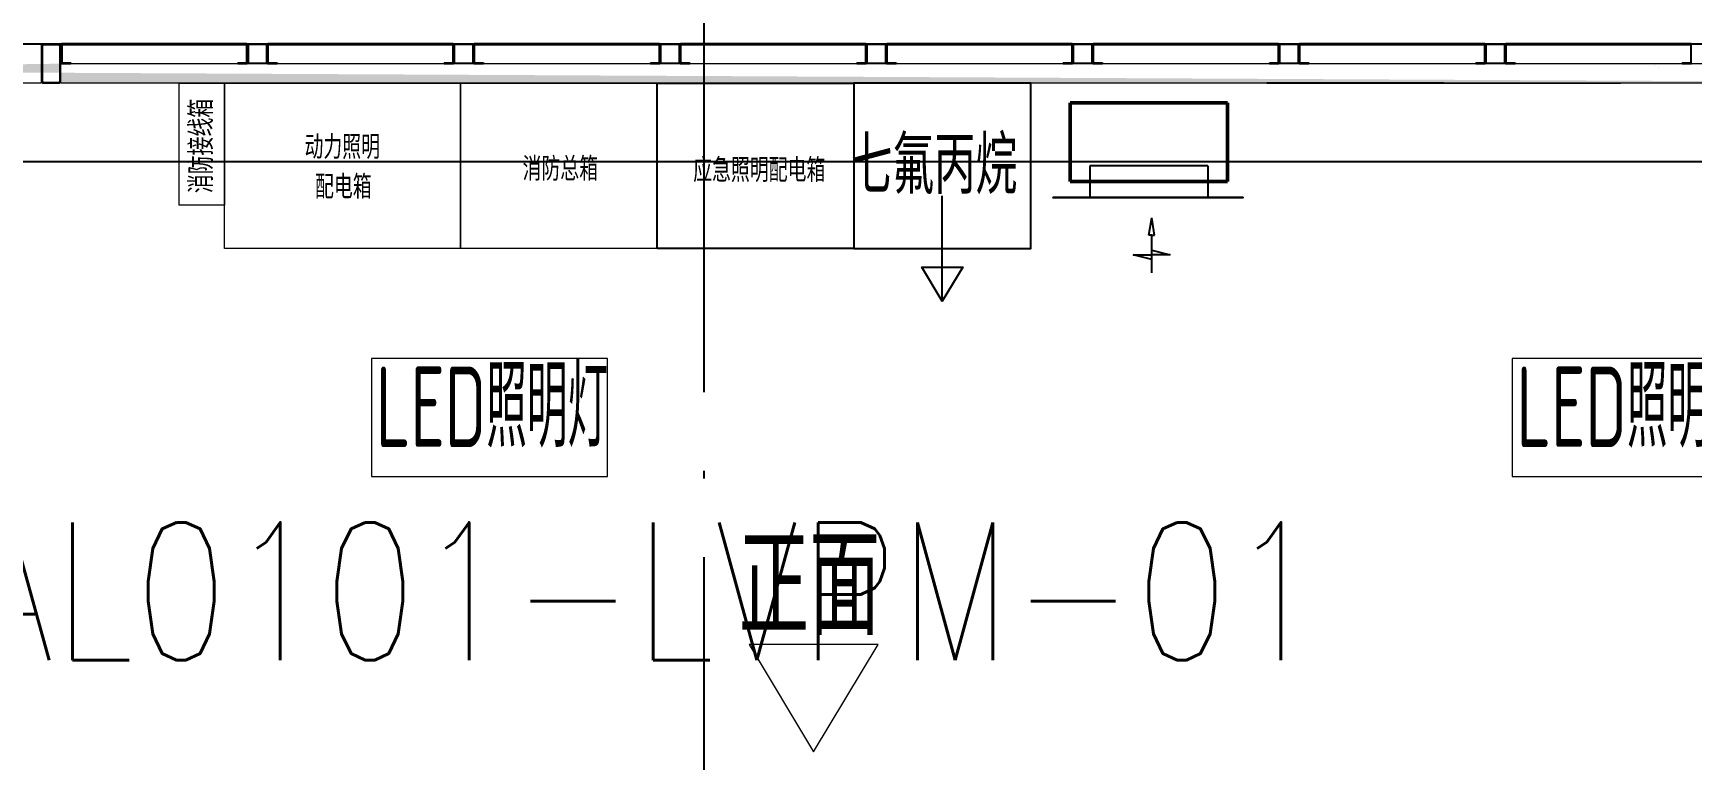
# Model space of a CAD drawing. Extents: x 758840 to 1108724, y -102573 to 143521.
# Drawn here: x 798828 to 803045, y 71863 to 73710 of the extents above; entities that cross this region are included whole.
import ezdxf
from ezdxf.enums import TextEntityAlignment as Align
from ezdxf.xclip import XClip

# ---------------------------------------------------------------- set-up
doc = ezdxf.new("R2010")
doc.units = 0
doc.header["$LTSCALE"] = 1000
doc.header["$MEASUREMENT"] = 0
doc.linetypes.add('DOTE', pattern=[2.42, 2, -0.2, 0.02, -0.2])
for name, color, linetype in [('01-房间正式编号', 1, 'Continuous'), ('02电气-设备', 255, 'Continuous'), ('02电气-设备基础', 252, 'Continuous'), ('ACS_PFG_FK', 30, 'Continuous'), ('DOTE', 8, 'DOTE'), ('hdt-101供电设计', 6, 'Continuous'), ('PUB_TEXT', 7, 'Continuous'), ('消防布置', 8, 'Continuous'), ('钢盖板', 6, 'Continuous')]:
    doc.layers.add(name, color=color, linetype=linetype)
for name, color, linetype, lineweight in [('ACS_KT_LH', 51, 'ACS-LH', 60), ('ACS_PFG_F2', 31, 'Continuous', 50), ('细实线', 3, 'Continuous', 5)]:
    doc.layers.add(name, color=color, linetype=linetype, lineweight=lineweight)
doc.styles.add('_TEL_DIM', font='SIMPLEX', dxfattribs={"width": 0.8, "height": 3.5, "bigfont": 'HZTXT'})
doc.styles.add('Huarun_ziti', font='gbenor.shx', dxfattribs={"width": 0.7, "bigfont": 'gbcbig.shx'})
doc.styles.get("Standard").update_dxf_attribs({"font": 'gbenor.shx', "bigfont": 'gbcbig.shx'})
doc.styles.add('宋体', font='', dxfattribs={"width": 0.7})
doc.styles.add('平面图B$0$HZ', font='romans.shx', dxfattribs={"width": 0.8, "bigfont": 'gbcbig.shx'})
doc.styles.get('宋体').set_extended_font_data('SimSun')
doc.linetypes.add('ACS-LH', pattern='A,1,-0.25,1,-0.25,1,-0.25,1,-0.4,["LH",宋体,S=0.25,R=0,X=-0.2,Y=-0.1],-0.4', length=5.55)

# ---------------------------------------------------------------- blocks, each defined once
blk = doc.blocks.new('BD4-PAL0101-LVPM-01')
at = {"ltscale": 5}
h = blk.add_hatch(dxfattribs=at)
h.set_pattern_fill('隔热材料01', color=8, scale=80, angle=45)
h.set_pattern_definition([(315, (1.005, 48.483), (28.28427125, 28.28427125), [4.0142, -35.9858]), (315, (-20.185, 27.293), (28.28427125, 28.28427125), [4.0142, -35.9858]), (135, (13.44, 22.53), (-28.28427125, -28.28427125), [4.0142, -35.9858]), (135, (5.767, 14.858), (-28.28427125, -28.28427125), [4.0142, -35.9858]), (225, (28.298, 28.298), (28.28427125, -28.28427125), [40.0194, 0.0194]), (180, (18.983, 21.822), (-28.2842, 28.2842), [3.4144, -53.1542]), (161.56505, (43.853, 50.106), (-28.284169758, 28.28429741), [2.244, -87.1988]), (161.56505, (15.569, 21.822), (-28.284169758, 28.28429741), [2.244, -87.1988]), (198.43495, (51.525, 51.525), (-28.28429741, 28.28416976), [4.488, -84.9548]), (198.43495, (23.24, 23.24), (-28.28429741, 28.28416976), [4.488, -84.9548]), (108.43495, (38.886, 53.654), (-28.28429741, 28.284169758), [21.3712, -68.0716]), (108.43495, (10.602, 25.37), (-28.28429741, 28.284169758), [21.3712, -68.0716]), (161.56505, (29.29, 76.767), (-28.284169758, 28.28429741), [2.244, -87.1988]), (161.56505, (1.005, 48.483), (-28.284169758, 28.28429741), [2.244, -87.1988]), (180, (-1.124, 49.192), (-28.2842, 28.2842), [3.4144, -53.1542]), (198.43495, (23.746, 77.476), (-28.28429741, 28.28416976), [4.488, -84.9548]), (198.43495, (-4.538, 49.192), (-28.28429741, 28.28416976), [4.488, -84.9548]), (90, (-20.894, 29.422), (-28.2842, 28.2842), [3.4144, -53.1542]), (108.43495, (8.1, 55.577), (-28.28429741, 28.284169758), [2.244, -87.1988]), (108.43495, (-20.185, 27.293), (-28.28429741, 28.284169758), [2.244, -87.1988]), (71.56505, (7.39, 61.12), (-28.28416976, 28.28429741), [4.488, -84.9548]), (71.56505, (-20.894, 32.836), (-28.28416976, 28.28429741), [4.488, -84.9548]), (161.56505, (31.212, 45.98), (-28.284169758, 28.28429741), [21.3712, -68.0716]), (161.56505, (2.928, 17.696), (-28.284169758, 28.28429741), [21.3712, -68.0716]), (90, (6.476, 9.315), (-28.2842, 28.2842), [3.4144, -53.1542]), (108.43495, (34.76, 41.013), (-28.28429741, 28.284169758), [2.244, -87.1988]), (108.43495, (6.476, 12.729), (-28.28429741, 28.284169758), [2.244, -87.1988]), (71.56505, (33.34, 33.34), (-28.28416976, 28.28429741), [4.488, -84.9548]), (71.56505, (5.057, 5.057), (-28.28416976, 28.28429741), [4.488, -84.9548])])
edge = h.paths.add_edge_path()
edge.add_line((8308313.1, -4135711.1), (8308313.1, -4135761.1))
edge.add_line((8308323.1, -4135761.1), (8308323.1, -4135711.1))
edge.add_line((8308543.1, -4135711.1), (8309359, -4135711.1))
edge.add_line((8309359, -4135761.1), (8308543.1, -4135761.1))
edge.add_line((8309459, -4135711.1), (8311223.1, -4135711.1))
edge.add_line((8311223.1, -4135761.1), (8309459, -4135761.1))
edge.add_line((8312873.1, -4135711.1), (8318069.1, -4135711.1))
edge.add_line((8318069.1, -4135761.1), (8312873.1, -4135761.1))
edge.add_line((8318169.1, -4135711.1), (8321719.1, -4135711.1))
edge.add_line((8321719.1, -4135761.1), (8318169.1, -4135761.1))
edge = h.paths.add_edge_path()
edge.add_line((8318069.1, -4135711.1), (8318069.1, -4135761.1))
edge.add_line((8318169.1, -4135761.1), (8318169.1, -4135711.1))
edge.add_line((8312873.1, -4135761.1), (8312873.1, -4135711.1))
edge.add_line((8311223.1, -4135711.1), (8311223.1, -4135761.1))
edge.add_line((8308543.1, -4135761.1), (8308543.1, -4135711.1))
edge.add_line((8321719.1, -4135711.1), (8321719.1, -4135761.1))
at = {"lineweight": 15}
for p, q in [((8311273.1, -4135661.1), (8312823.1, -4135661.1)), ((8312823.1, -4135661.1), (8312823.1, -4135761.1)), ((8312873.1, -4135711.1), (8318069.1, -4135711.1)), ((8312873.1, -4135761.1), (8312873.1, -4135711.1)), ((8312823.1, -4135761.1), (8311273.1, -4135761.1)), ((8318069.1, -4135761.1), (8312873.1, -4135761.1)), ((8313173.9, -4136071.1), (8313173.9, -4135761.1)), ((8313173.9, -4135761.1), (8313288.9, -4135761.1)), ((8313288.9, -4135761.1), (8313288.9, -4136071.1)), ((8313888.9, -4135761.1), (8314388.9, -4135761.1)), ((8313888.9, -4136181.1), (8313888.9, -4135761.1)), ((8314388.9, -4135761.1), (8314388.9, -4136181.1)), ((8313288.9, -4136071.1), (8313173.9, -4136071.1)), ((8314388.9, -4136181.1), (8313888.9, -4136181.1))]:
    blk.add_line(p, q, dxfattribs=at)
at = {"linetype": 'Continuous', "lineweight": 25}
for p, q in [((8312873.1, -4135663.3), (8312873.1, -4135708.9)), ((8312875.1, -4135663.3), (8312875.1, -4135708.9)), ((8313345.5, -4135661.1), (8312875.3, -4135661.1)), ((8313345.5, -4135663.1), (8312875.3, -4135663.1)), ((8313345.7, -4135708.9), (8313345.7, -4135663.3)), ((8313347.7, -4135663.3), (8313347.7, -4135708.9)), ((8313347.7, -4135708.9), (8313347.7, -4135663.3)), ((8313397.7, -4135663.3), (8313397.7, -4135708.9)), ((8313399.7, -4135663.3), (8313399.7, -4135708.9)), ((8313870.1, -4135661.1), (8313399.9, -4135661.1)), ((8313870.1, -4135663.1), (8313399.9, -4135663.1)), ((8313870.3, -4135708.9), (8313870.3, -4135663.3)), ((8313872.3, -4135663.3), (8313872.3, -4135708.9)), ((8313872.3, -4135708.9), (8313872.3, -4135663.3)), ((8313922.3, -4135663.3), (8313922.3, -4135708.9)), ((8313924.3, -4135663.3), (8313924.3, -4135708.9)), ((8314394.7, -4135661.1), (8313924.5, -4135661.1)), ((8314394.7, -4135663.1), (8313924.5, -4135663.1)), ((8314394.9, -4135708.9), (8314394.9, -4135663.3)), ((8314396.9, -4135663.3), (8314396.9, -4135708.9)), ((8314396.9, -4135708.9), (8314396.9, -4135663.3)), ((8314446.9, -4135663.3), (8314446.9, -4135708.9)), ((8314448.9, -4135663.3), (8314448.9, -4135708.9)), ((8314919.3, -4135661.1), (8314449.1, -4135661.1)), ((8314919.3, -4135663.1), (8314449.1, -4135663.1)), ((8314919.5, -4135708.9), (8314919.5, -4135663.3)), ((8314921.5, -4135663.3), (8314921.5, -4135708.9)), ((8314921.5, -4135708.9), (8314921.5, -4135663.3)), ((8314971.5, -4135663.3), (8314971.5, -4135708.9)), ((8314973.5, -4135663.3), (8314973.5, -4135708.9)), ((8315443.9, -4135661.1), (8314973.7, -4135661.1)), ((8315443.9, -4135663.1), (8314973.7, -4135663.1)), ((8315444.1, -4135708.9), (8315444.1, -4135663.3)), ((8315446.1, -4135663.3), (8315446.1, -4135708.9)), ((8315446.1, -4135708.9), (8315446.1, -4135663.3)), ((8315496.1, -4135663.3), (8315496.1, -4135708.9)), ((8315498.1, -4135663.3), (8315498.1, -4135708.9)), ((8315968.5, -4135661.1), (8315498.3, -4135661.1)), ((8315968.5, -4135663.1), (8315498.3, -4135663.1)), ((8315968.7, -4135708.9), (8315968.7, -4135663.3)), ((8315970.7, -4135663.3), (8315970.7, -4135708.9)), ((8315970.7, -4135708.9), (8315970.7, -4135663.3)), ((8316020.7, -4135663.3), (8316020.7, -4135708.9)), ((8316022.7, -4135663.3), (8316022.7, -4135708.9)), ((8316493.1, -4135661.1), (8316022.9, -4135661.1)), ((8316493.1, -4135663.1), (8316022.9, -4135663.1)), ((8316493.3, -4135708.9), (8316493.3, -4135663.3)), ((8316495.3, -4135663.3), (8316495.3, -4135708.9)), ((8316495.3, -4135708.9), (8316495.3, -4135663.3)), ((8316545.3, -4135663.3), (8316545.3, -4135708.9)), ((8316547.3, -4135663.3), (8316547.3, -4135708.9)), ((8317017.7, -4135661.1), (8316547.5, -4135661.1)), ((8317017.7, -4135663.1), (8316547.5, -4135663.1)), ((8317017.9, -4135708.9), (8317017.9, -4135663.3)), ((8312875.3, -4135709.1), (8312898.1, -4135709.1)), ((8312875.3, -4135711.1), (8312898.1, -4135711.1)), ((8312898.1, -4135709.1), (8312898.1, -4135711.1)), ((8313322.7, -4135709.1), (8313322.7, -4135711.1)), ((8313322.7, -4135709.1), (8313345.5, -4135709.1)), ((8313322.7, -4135711.1), (8313345.5, -4135711.1)), ((8313399.9, -4135709.1), (8313422.7, -4135709.1)), ((8313399.9, -4135711.1), (8313422.7, -4135711.1)), ((8313422.7, -4135709.1), (8313422.7, -4135711.1)), ((8313847.3, -4135709.1), (8313847.3, -4135711.1)), ((8313847.3, -4135709.1), (8313870.1, -4135709.1)), ((8313847.3, -4135711.1), (8313870.1, -4135711.1)), ((8313924.5, -4135709.1), (8313947.3, -4135709.1)), ((8313924.5, -4135711.1), (8313947.3, -4135711.1)), ((8313947.3, -4135709.1), (8313947.3, -4135711.1)), ((8314371.9, -4135709.1), (8314371.9, -4135711.1)), ((8314371.9, -4135709.1), (8314394.7, -4135709.1)), ((8314371.9, -4135711.1), (8314394.7, -4135711.1)), ((8314449.1, -4135709.1), (8314471.9, -4135709.1)), ((8314449.1, -4135711.1), (8314471.9, -4135711.1)), ((8314471.9, -4135709.1), (8314471.9, -4135711.1)), ((8314896.5, -4135709.1), (8314896.5, -4135711.1)), ((8314896.5, -4135709.1), (8314919.3, -4135709.1)), ((8314896.5, -4135711.1), (8314919.3, -4135711.1)), ((8314973.7, -4135709.1), (8314996.5, -4135709.1)), ((8314973.7, -4135711.1), (8314996.5, -4135711.1)), ((8314996.5, -4135709.1), (8314996.5, -4135711.1)), ((8315421.1, -4135709.1), (8315421.1, -4135711.1)), ((8315421.1, -4135709.1), (8315443.9, -4135709.1)), ((8315421.1, -4135711.1), (8315443.9, -4135711.1)), ((8315498.3, -4135709.1), (8315521.1, -4135709.1)), ((8315498.3, -4135711.1), (8315521.1, -4135711.1)), ((8315521.1, -4135709.1), (8315521.1, -4135711.1)), ((8315945.7, -4135709.1), (8315945.7, -4135711.1)), ((8315945.7, -4135709.1), (8315968.5, -4135709.1)), ((8315945.7, -4135711.1), (8315968.5, -4135711.1)), ((8316022.9, -4135709.1), (8316045.7, -4135709.1)), ((8316022.9, -4135711.1), (8316045.7, -4135711.1)), ((8316045.7, -4135709.1), (8316045.7, -4135711.1)), ((8316470.3, -4135709.1), (8316470.3, -4135711.1)), ((8316470.3, -4135709.1), (8316493.1, -4135709.1)), ((8316470.3, -4135711.1), (8316493.1, -4135711.1)), ((8316547.5, -4135709.1), (8316570.3, -4135709.1)), ((8316547.5, -4135711.1), (8316570.3, -4135711.1)), ((8316570.3, -4135709.1), (8316570.3, -4135711.1)), ((8316994.9, -4135709.1), (8316994.9, -4135711.1)), ((8316994.9, -4135709.1), (8317017.7, -4135709.1)), ((8316994.9, -4135711.1), (8317017.7, -4135711.1))]:
    blk.add_line(p, q, dxfattribs=at)
at = {"linetype": 'Continuous', "lineweight": 15}
for p, q in [((8313440.8, -4135711.5), (8313440.8, -4135711.5)), ((8313931.5, -4135711.3), (8313931.5, -4135711.3)), ((8314991.2, -4135711.2), (8314991.2, -4135711.2)), ((8316532.4, -4135711.2), (8316532.4, -4135711.2)), ((8316927.4, -4135716.8), (8316927.4, -4135716.8)), ((8316935, -4135719.6), (8316935, -4135719.6))]:
    blk.add_line(p, q, dxfattribs=at)
at = {"linetype": 'ByBlock', "lineweight": 15}
for p, q in [((8313288.9, -4136181.1), (8313288.9, -4135761.1)), ((8313288.9, -4135761.1), (8313888.9, -4135761.1)), ((8313888.9, -4135761.1), (8313888.9, -4136181.1)), ((8316286.9, -4135761.1), (8316838.9, -4135761.1)), ((8313888.9, -4136181.1), (8313288.9, -4136181.1))]:
    blk.add_line(p, q, dxfattribs=at)
at = {"lineweight": -3}
for p, q in [((8314388.9, -4135761.1), (8314888.9, -4135761.1)), ((8314388.9, -4136181.1), (8314388.9, -4135761.1)), ((8314888.9, -4135761.1), (8314888.9, -4136181.1)), ((8316389.3, -4135761.1), (8315939.3, -4135761.1)), ((8314888.9, -4136181.1), (8314388.9, -4136181.1))]:
    blk.add_line(p, q, dxfattribs=at)
for p, q in [((8315638.9, -4136147.2, 200), (8315646.5, -4136102.8, 200)), ((8315654, -4136147.2, 200), (8315646.5, -4136102.8, 200)), ((8315646.5, -4136147.2, 200), (8315638.9, -4136147.2, 200)), ((8315646.5, -4136147.2, 200), (8315654, -4136147.2, 200)), ((8315646.5, -4136243.2, 200), (8315646.5, -4136147.2, 200)), ((8315646.5, -4136209.2, 200), (8315599.8, -4136197.2, 200)), ((8315599.8, -4136197.2, 200), (8315646.6, -4136197.2, 200)), ((8315646.5, -4136185.2, 200), (8315693.5, -4136197.2, 200)), ((8315693.5, -4136197.2, 200), (8315646.6, -4136197.2, 200))]:
    blk.add_line(p, q)
blk.add_lwpolyline([(8314888.9, -4136181.1), (8315338.9, -4136181.1), (8315338.9, -4135761.1), (8314888.9, -4135761.1)], close=True, dxfattribs=at)
at = {"linetype": 'Continuous', "lineweight": 25}
for centre, radius, start, end in [((8312875.3, -4135663.3), 2.2, 90, 180), ((8312875.3, -4135663.3), 0.2, 90, 180), ((8313345.5, -4135663.3), 2.2, 0, 90), ((8313345.5, -4135663.3), 0.2, 0, 90), ((8313399.9, -4135663.3), 2.2, 90, 180), ((8313399.9, -4135663.3), 0.2, 90, 180), ((8313870.1, -4135663.3), 2.2, 0, 90), ((8313870.1, -4135663.3), 0.2, 0, 90), ((8313924.5, -4135663.3), 2.2, 90, 180), ((8313924.5, -4135663.3), 0.2, 90, 180), ((8314394.7, -4135663.3), 2.2, 0, 90), ((8314394.7, -4135663.3), 0.2, 0, 90), ((8314449.1, -4135663.3), 2.2, 90, 180), ((8314449.1, -4135663.3), 0.2, 90, 180), ((8314919.3, -4135663.3), 2.2, 0, 90), ((8314919.3, -4135663.3), 0.2, 0, 90), ((8314973.7, -4135663.3), 2.2, 90, 180), ((8314973.7, -4135663.3), 0.2, 90, 180), ((8315443.9, -4135663.3), 2.2, 0, 90), ((8315443.9, -4135663.3), 0.2, 0, 90), ((8315498.3, -4135663.3), 2.2, 90, 180), ((8315498.3, -4135663.3), 0.2, 90, 180), ((8315968.5, -4135663.3), 2.2, 0, 90), ((8315968.5, -4135663.3), 0.2, 0, 90), ((8316022.9, -4135663.3), 2.2, 90, 180), ((8316022.9, -4135663.3), 0.2, 90, 180), ((8316493.1, -4135663.3), 2.2, 0, 90), ((8316493.1, -4135663.3), 0.2, 0, 90), ((8316547.5, -4135663.3), 2.2, 90, 180), ((8316547.5, -4135663.3), 0.2, 90, 180), ((8317017.7, -4135663.3), 2.2, 0, 90), ((8317017.7, -4135663.3), 0.2, 0, 90), ((8312875.3, -4135708.9), 2.2, 180, 270), ((8312875.3, -4135708.9), 0.2, 180, 270), ((8313345.5, -4135708.9), 0.2, 270, 0), ((8313345.5, -4135708.9), 2.2, 270, 0), ((8313399.9, -4135708.9), 2.2, 180, 270), ((8313399.9, -4135708.9), 0.2, 180, 270), ((8313870.1, -4135708.9), 0.2, 270, 0), ((8313870.1, -4135708.9), 2.2, 270, 0), ((8313924.5, -4135708.9), 2.2, 180, 270), ((8313924.5, -4135708.9), 0.2, 180, 270), ((8314394.7, -4135708.9), 0.2, 270, 0), ((8314394.7, -4135708.9), 2.2, 270, 0), ((8314449.1, -4135708.9), 2.2, 180, 270), ((8314449.1, -4135708.9), 0.2, 180, 270), ((8314919.3, -4135708.9), 0.2, 270, 0), ((8314919.3, -4135708.9), 2.2, 270, 0), ((8314973.7, -4135708.9), 2.2, 180, 270), ((8314973.7, -4135708.9), 0.2, 180, 270), ((8315443.9, -4135708.9), 0.2, 270, 0), ((8315443.9, -4135708.9), 2.2, 270, 0), ((8315498.3, -4135708.9), 2.2, 180, 270), ((8315498.3, -4135708.9), 0.2, 180, 270), ((8315968.5, -4135708.9), 0.2, 270, 0), ((8315968.5, -4135708.9), 2.2, 270, 0), ((8316022.9, -4135708.9), 2.2, 180, 270), ((8316022.9, -4135708.9), 0.2, 180, 270), ((8316493.1, -4135708.9), 0.2, 270, 0), ((8316493.1, -4135708.9), 2.2, 270, 0), ((8316547.5, -4135708.9), 2.2, 180, 270), ((8316547.5, -4135708.9), 0.2, 180, 270), ((8317017.7, -4135708.9), 0.2, 270, 0), ((8317017.7, -4135708.9), 2.2, 270, 0)]:
    blk.add_arc(centre, radius, start, end, dxfattribs=at)
at = {"layer": 'ACS_KT_LH', "linetype": 'ByBlock', "lineweight": 15}
for p, q in [((8314950.8, -4137187.8), (8314622.9, -4137187.8)), ((8314622.9, -4137187.8), (8314786.9, -4137460.8)), ((8314786.9, -4137460.8), (8314950.8, -4137187.8))]:
    blk.add_line(p, q, dxfattribs=at)
at = {"layer": 'ACS_PFG_F2'}
for p, q in [((8315438.9, -4135811), (8315839.3, -4135811)), ((8315438.9, -4135811), (8315438.9, -4136011)), ((8315839.3, -4135811), (8315839.3, -4136011)), ((8315438.9, -4136011), (8315839.3, -4136011))]:
    blk.add_line(p, q, dxfattribs=at)
at = {"layer": 'ACS_PFG_FK'}
for p, q in [((8315488.9, -4135971), (8315488.9, -4136051)), ((8315789.3, -4135971), (8315488.9, -4135971)), ((8315789.3, -4135971), (8315789.3, -4136051))]:
    blk.add_line(p, q, dxfattribs=at)
at = {"layer": 'hdt-101供电设计', "lineweight": 15}
for p, q in [((8314263.1, -4136460.6), (8313663.1, -4136460.6)), ((8313663.1, -4136460.6), (8313663.1, -4136760.6)), ((8314263.1, -4136760.6), (8314263.1, -4136460.6)), ((8317163.1, -4136460.6), (8316563.1, -4136460.6)), ((8316563.1, -4136460.6), (8316563.1, -4136760.6)), ((8313663.1, -4136760.6), (8314263.1, -4136760.6)), ((8316563.1, -4136760.6), (8317163.1, -4136760.6))]:
    blk.add_line(p, q, dxfattribs=at)
at = {"layer": '消防布置', "linetype": 'ByBlock'}
blk.add_lwpolyline([(8315113.9, -4136315), (8315061.7, -4136228.8), (8315166.1, -4136228.8), (8315113.9, -4136315), (8315113.9, -4136047.2)], dxfattribs=at)
at = {"layer": '细实线', "lineweight": 15}
for p, q in [((8312823.1, -4135667.1), (8312823.1, -4135755.1)), ((8312826.1, -4135667.1), (8312826.1, -4135755.1)), ((8312867.1, -4135661.1), (8312829.1, -4135661.1)), ((8312867.1, -4135664.1), (8312829.1, -4135664.1)), ((8312870.1, -4135755.1), (8312870.1, -4135667.1)), ((8312873.1, -4135755.1), (8312873.1, -4135667.1)), ((8313347.7, -4135665.1), (8313347.7, -4135707.1)), ((8313349.7, -4135665.1), (8313349.7, -4135707.1)), ((8313393.7, -4135661.1), (8313351.7, -4135661.1)), ((8313393.7, -4135663.1), (8313351.7, -4135663.1)), ((8313395.7, -4135707.1), (8313395.7, -4135665.1)), ((8313397.7, -4135707.1), (8313397.7, -4135665.1)), ((8313872.3, -4135665.1), (8313872.3, -4135707.1)), ((8313874.3, -4135665.1), (8313874.3, -4135707.1)), ((8313918.3, -4135661.1), (8313876.3, -4135661.1)), ((8313918.3, -4135663.1), (8313876.3, -4135663.1)), ((8313920.3, -4135707.1), (8313920.3, -4135665.1)), ((8313922.3, -4135707.1), (8313922.3, -4135665.1)), ((8314396.9, -4135665.1), (8314396.9, -4135707.1)), ((8314398.9, -4135665.1), (8314398.9, -4135707.1)), ((8314442.9, -4135661.1), (8314400.9, -4135661.1)), ((8314442.9, -4135663.1), (8314400.9, -4135663.1)), ((8314444.9, -4135707.1), (8314444.9, -4135665.1)), ((8314446.9, -4135707.1), (8314446.9, -4135665.1)), ((8314921.5, -4135665.1), (8314921.5, -4135707.1)), ((8314923.5, -4135665.1), (8314923.5, -4135707.1)), ((8314967.5, -4135661.1), (8314925.5, -4135661.1)), ((8314967.5, -4135663.1), (8314925.5, -4135663.1)), ((8314969.5, -4135707.1), (8314969.5, -4135665.1)), ((8314971.5, -4135707.1), (8314971.5, -4135665.1)), ((8315446.1, -4135665.1), (8315446.1, -4135707.1)), ((8315448.1, -4135665.1), (8315448.1, -4135707.1)), ((8315492.1, -4135661.1), (8315450.1, -4135661.1)), ((8315492.1, -4135663.1), (8315450.1, -4135663.1)), ((8315494.1, -4135707.1), (8315494.1, -4135665.1)), ((8315496.1, -4135707.1), (8315496.1, -4135665.1)), ((8315970.7, -4135665.1), (8315970.7, -4135707.1)), ((8315972.7, -4135665.1), (8315972.7, -4135707.1)), ((8316016.7, -4135661.1), (8315974.7, -4135661.1)), ((8316016.7, -4135663.1), (8315974.7, -4135663.1)), ((8316018.7, -4135707.1), (8316018.7, -4135665.1)), ((8316020.7, -4135707.1), (8316020.7, -4135665.1)), ((8316495.3, -4135665.1), (8316495.3, -4135707.1)), ((8316497.3, -4135665.1), (8316497.3, -4135707.1)), ((8316541.3, -4135661.1), (8316499.3, -4135661.1)), ((8316541.3, -4135663.1), (8316499.3, -4135663.1)), ((8316543.3, -4135707.1), (8316543.3, -4135665.1)), ((8316545.3, -4135707.1), (8316545.3, -4135665.1)), ((8313351.7, -4135709.1), (8313393.7, -4135709.1)), ((8313351.7, -4135711.1), (8313393.7, -4135711.1)), ((8313876.3, -4135709.1), (8313918.3, -4135709.1)), ((8313876.3, -4135711.1), (8313918.3, -4135711.1)), ((8314400.9, -4135709.1), (8314442.9, -4135709.1)), ((8314400.9, -4135711.1), (8314442.9, -4135711.1)), ((8314925.5, -4135709.1), (8314967.5, -4135709.1)), ((8314925.5, -4135711.1), (8314967.5, -4135711.1)), ((8315450.1, -4135709.1), (8315492.1, -4135709.1)), ((8315450.1, -4135711.1), (8315492.1, -4135711.1)), ((8315974.7, -4135709.1), (8316016.7, -4135709.1)), ((8315974.7, -4135711.1), (8316016.7, -4135711.1)), ((8316499.3, -4135709.1), (8316541.3, -4135709.1)), ((8316499.3, -4135711.1), (8316541.3, -4135711.1)), ((8312829.1, -4135758.1), (8312867.1, -4135758.1)), ((8312829.1, -4135761.1), (8312867.1, -4135761.1))]:
    blk.add_line(p, q, dxfattribs=at)
for centre, radius, start, end in [((8312829.1, -4135667.1), 6, 90, 180), ((8312829.1, -4135667.1), 3, 90, 180), ((8312867.1, -4135667.1), 6, 0, 90), ((8312867.1, -4135667.1), 3, 0, 90), ((8313351.7, -4135665.1), 4, 90, 180), ((8313351.7, -4135665.1), 2, 90, 180), ((8313393.7, -4135665.1), 4, 0, 90), ((8313393.7, -4135665.1), 2, 0, 90), ((8313876.3, -4135665.1), 4, 90, 180), ((8313876.3, -4135665.1), 2, 90, 180), ((8313918.3, -4135665.1), 4, 0, 90), ((8313918.3, -4135665.1), 2, 0, 90), ((8314400.9, -4135665.1), 4, 90, 180), ((8314400.9, -4135665.1), 2, 90, 180), ((8314442.9, -4135665.1), 4, 0, 90), ((8314442.9, -4135665.1), 2, 0, 90), ((8314925.5, -4135665.1), 4, 90, 180), ((8314925.5, -4135665.1), 2, 90, 180), ((8314967.5, -4135665.1), 4, 0, 90), ((8314967.5, -4135665.1), 2, 0, 90), ((8315450.1, -4135665.1), 4, 90, 180), ((8315450.1, -4135665.1), 2, 90, 180), ((8315492.1, -4135665.1), 4, 0, 90), ((8315492.1, -4135665.1), 2, 0, 90), ((8315974.7, -4135665.1), 4, 90, 180), ((8315974.7, -4135665.1), 2, 90, 180), ((8316016.7, -4135665.1), 4, 0, 90), ((8316016.7, -4135665.1), 2, 0, 90), ((8316499.3, -4135665.1), 4, 90, 180), ((8316499.3, -4135665.1), 2, 90, 180), ((8316541.3, -4135665.1), 4, 0, 90), ((8316541.3, -4135665.1), 2, 0, 90), ((8313351.7, -4135707.1), 4, 180, 270), ((8313351.7, -4135707.1), 2, 180, 270), ((8313393.7, -4135707.1), 2, 270, 0), ((8313393.7, -4135707.1), 4, 270, 0), ((8313876.3, -4135707.1), 4, 180, 270), ((8313876.3, -4135707.1), 2, 180, 270), ((8313918.3, -4135707.1), 2, 270, 0), ((8313918.3, -4135707.1), 4, 270, 0), ((8314400.9, -4135707.1), 4, 180, 270), ((8314400.9, -4135707.1), 2, 180, 270), ((8314442.9, -4135707.1), 2, 270, 0), ((8314442.9, -4135707.1), 4, 270, 0), ((8314925.5, -4135707.1), 4, 180, 270), ((8314925.5, -4135707.1), 2, 180, 270), ((8314967.5, -4135707.1), 2, 270, 0), ((8314967.5, -4135707.1), 4, 270, 0), ((8315450.1, -4135707.1), 4, 180, 270), ((8315450.1, -4135707.1), 2, 180, 270), ((8315492.1, -4135707.1), 2, 270, 0), ((8315492.1, -4135707.1), 4, 270, 0), ((8315974.7, -4135707.1), 4, 180, 270), ((8315974.7, -4135707.1), 2, 180, 270), ((8316016.7, -4135707.1), 2, 270, 0), ((8316016.7, -4135707.1), 4, 270, 0), ((8316499.3, -4135707.1), 4, 180, 270), ((8316499.3, -4135707.1), 2, 180, 270), ((8316541.3, -4135707.1), 2, 270, 0), ((8316541.3, -4135707.1), 4, 270, 0), ((8312829.1, -4135755.1), 6, 180, 270), ((8312829.1, -4135755.1), 3, 180, 270), ((8312867.1, -4135755.1), 6, 270, 0), ((8312867.1, -4135755.1), 3, 270, 0)]:
    blk.add_arc(centre, radius, start, end, dxfattribs=at)
at = {"lineweight": -3, "style": '_TEL_DIM', "width": 0.8}
blk.add_text('消防接线箱', height=60, rotation=90, dxfattribs=at).set_placement((8313260.2, -4136040.4))
at = {"linetype": 'ByBlock', "lineweight": 15, "style": '_TEL_DIM', "width": 0.8}
for s, p in [('动力照明', (8313492.5, -4135953.2)), ('应急照明配电箱', (8314480.8, -4136011.9)), ('配电箱', (8313519.1, -4136054.4))]:
    blk.add_text(s, height=60, dxfattribs=at).set_placement(p)
at = {"lineweight": -3, "style": '_TEL_DIM', "width": 0.8}
blk.add_text('消防总箱', height=60, dxfattribs=at).set_placement((8314046.8, -4136008.7))
at = {"linetype": 'ByBlock', "lineweight": 15}
blk.add_text('正面', height=250, dxfattribs=at).set_placement((8314596.1, -4137163.9))
at = {"layer": 'hdt-101供电设计', "lineweight": 15, "style": 'Huarun_ziti', "width": 0.7}
for p in [(8313673.9, -4136685.9), (8316573.9, -4136685.9)]:
    blk.add_text('LED照明灯', height=204.8, dxfattribs=at).set_placement(p)
at = {"layer": 'PUB_TEXT', "linetype": 'ByBlock'}
blk.add_text('七氟丙烷', height=147, dxfattribs=at).set_placement((8314881.4, -4136042.6))
at = {"layer": 'ACS_PFG_FK'}
mesh = blk.add_polymesh((2, 7), dxfattribs=at)
for k, corner in enumerate([(8315394.8, -4136051), (8315474.8, -4136051), (8315554.8, -4136051), (8315634.8, -4136051), (8315714.8, -4136051), (8315794.8, -4136051), (8315874.8, -4136051), (8315394.8, -4136051, 400), (8315474.8, -4136051, 400), (8315554.8, -4136051, 400), (8315634.8, -4136051, 400), (8315714.8, -4136051, 400), (8315794.8, -4136051, 400), (8315874.8, -4136051, 400)]):
    mesh.set_mesh_vertex(divmod(k, 7), corner)
mesh = blk.add_polymesh((2, 7), dxfattribs=at)
for k, corner in enumerate([(8315399.1, -4136051), (8315479.1, -4136051), (8315559.1, -4136051), (8315639.1, -4136051), (8315719.1, -4136051), (8315799.1, -4136051), (8315879.1, -4136051), (8315399.1, -4136051, 400), (8315479.1, -4136051, 400), (8315559.1, -4136051, 400), (8315639.1, -4136051, 400), (8315719.1, -4136051, 400), (8315799.1, -4136051, 400), (8315879.1, -4136051, 400)]):
    mesh.set_mesh_vertex(divmod(k, 7), corner)
blk = doc.blocks.new('A$C675A25EF')
at = {"layer": '钢盖板'}
h = blk.add_hatch(dxfattribs=at)
h.set_pattern_fill('ANSI31', color=8, scale=500)
h.set_pattern_definition([(45, (0, 0), (-561.266, 561.266), [])])
edge = h.paths.add_edge_path()
edge.add_line((17031.3, -23542), (-335.1, -23542))
edge.add_line((-335.1, -23542), (-335.1, -32435.9))
edge.add_line((-335.1, -32435.9), (364.9, -32435.9))
edge.add_line((364.9, -32435.9), (364.9, -24242))
edge.add_line((364.9, -24242), (17031.3, -24242))

msp = doc.modelspace()

# ---------------------------------------------------------------- linework, layer by layer
at = {"layer": '02电气-设备基础'}
msp.add_lwpolyline([(845796.74, 73382.53), (792096.74, 73382.53), (792096.74, 73682.53), (845796.74, 73682.53)], close=True, dxfattribs=at)
at = {"layer": 'DOTE'}
msp.add_line((800533.02, 103837.52), (800533.02, 34437.52), dxfattribs=at)

# ---------------------------------------------------------------- block references
at = {"layer": '02电气-设备'}
msp.add_blockref('BD4-PAL0101-LVPM-01', (-7513975.04, 4209343.63), dxfattribs=at)
at = {"layer": '钢盖板', "color": 8}
ref = msp.add_blockref('A$C675A25EF', (789811.69, 45785.61), dxfattribs=dict(at, xscale=-1, rotation=180))
XClip(ref).set_block_clipping_path([(-928.670863559, -70942.9526504109), (122721.3291515426, 2298.0898296545)])

# ---------------------------------------------------------------- texts
at = {"layer": '01-房间正式编号', "color": 1, "style": '平面图B$0$HZ', "width": 0.8}
msp.add_text('BD4-PAL0101-LVPM-01', height=350, dxfattribs=at).set_placement((799731.9, 72116.41), align=Align.CENTER)

doc.saveas('drawing.dxf')
